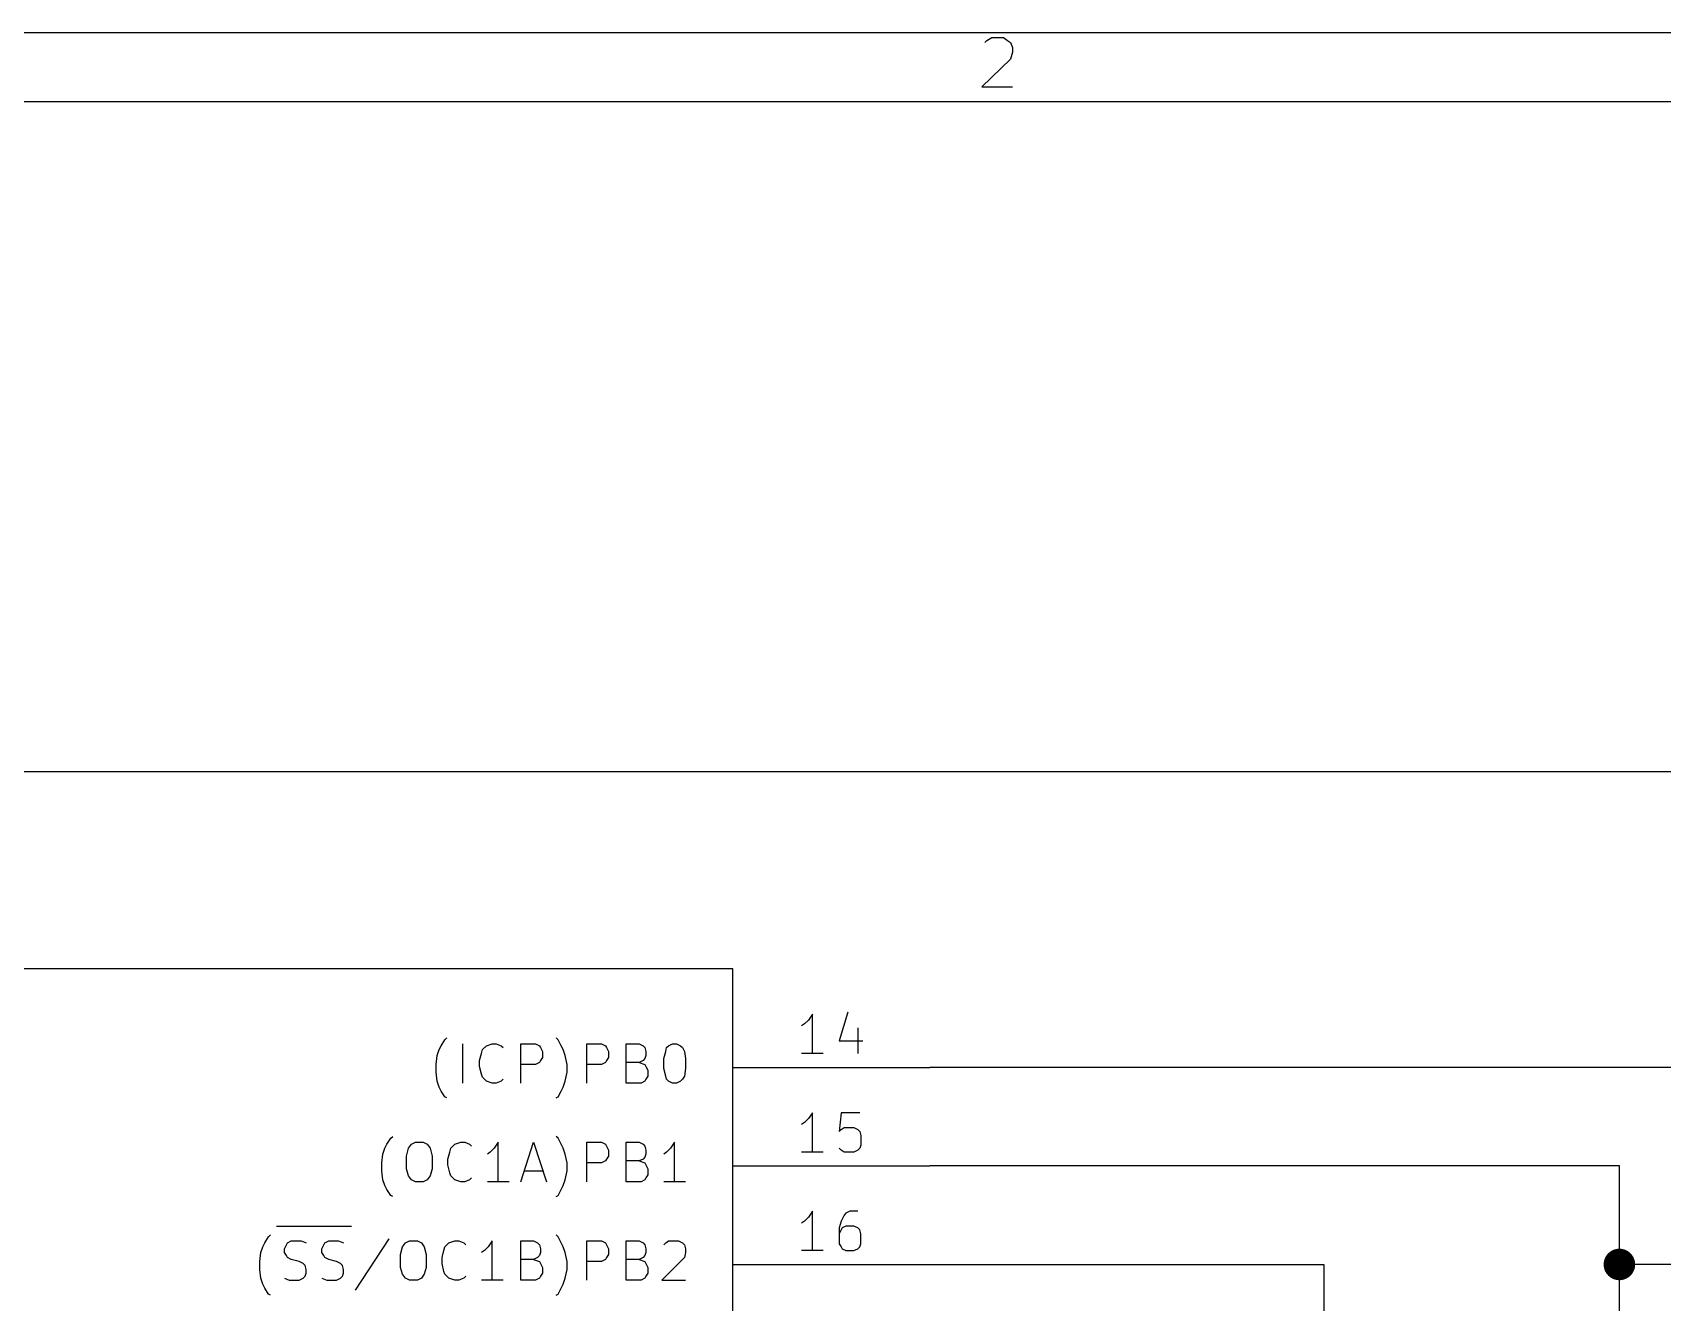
# Model space of a CAD drawing. Extents: x 4000 to 113000, y 4000 to 78670.
# Drawn here: x 26894 to 43437, y 65785 to 78670 of the extents above; entities that cross this region are included whole.
import ezdxf

# ---------------------------------------------------------------- set-up
doc = ezdxf.new("R2010")
doc.units = 0
for name, color, linetype in [('BLACK', 1, 'CONTINUOUS'), ('CYAN', 4, 'CONTINUOUS'), ('GREEN', 3, 'CONTINUOUS'), ('LIGHTYELLOW', 24, 'CONTINUOUS'), ('RED', 5, 'CONTINUOUS')]:
    doc.layers.add(name, color=color, linetype=linetype)

msp = doc.modelspace()

# ---------------------------------------------------------------- linework, layer by layer
at = {"layer": 'BLACK'}
for p, q in [((4000, 78670), (113000, 78670)), ((36560, 78570), (36580, 78590)), ((36580, 78590), (36630, 78620)), ((36630, 78620), (36750, 78620)), ((36750, 78620), (36790, 78590)), ((36790, 78590), (36820, 78570)), ((36820, 78570), (36840, 78520)), ((36840, 78470), (36820, 78400)), ((36840, 78520), (36840, 78470)), ((36820, 78400), (36530, 78120)), ((36530, 78120), (36840, 78120)), ((4700, 77970), (112300, 77970))]:
    msp.add_line(p, q, dxfattribs=at)
at = {"layer": 'CYAN'}
for p, q in [((31000, 68290), (31020, 68350)), ((31020, 68350), (31040, 68390)), ((31040, 68390), (31080, 68450)), ((31080, 68450), (31100, 68470)), ((31260, 68010), (31260, 68410)), ((31450, 68310), (31460, 68350)), ((31460, 68350), (31500, 68390)), ((31500, 68390), (31560, 68410)), ((31560, 68410), (31600, 68410)), ((31600, 68410), (31650, 68390)), ((31650, 68390), (31670, 68370)), ((31850, 68010), (31850, 68410)), ((31850, 68410), (32000, 68410)), ((32000, 68410), (32040, 68390)), ((32040, 68390), (32050, 68370)), ((32050, 68370), (32070, 68330)), ((32070, 68330), (32070, 68270)), ((32230, 68450), (32210, 68470)), ((32260, 68390), (32230, 68450)), ((32280, 68350), (32260, 68390)), ((32300, 68290), (32280, 68350)), ((32520, 68010), (32520, 68410)), ((32520, 68410), (32670, 68410)), ((32670, 68410), (32710, 68390)), ((32710, 68390), (32720, 68370)), ((32720, 68370), (32740, 68330)), ((32740, 68330), (32740, 68270)), ((32920, 68010), (32920, 68410)), ((32920, 68410), (33050, 68410)), ((33050, 68410), (33090, 68390)), ((33090, 68390), (33110, 68370)), ((33110, 68370), (33120, 68330)), ((33120, 68330), (33120, 68290)), ((33300, 68260), (33320, 68330)), ((33320, 68330), (33330, 68370)), ((33330, 68370), (33350, 68390)), ((33350, 68390), (33390, 68410)), ((33390, 68410), (33430, 68410)), ((33430, 68410), (33470, 68390)), ((33470, 68390), (33490, 68370)), ((33490, 68370), (33510, 68330)), ((33510, 68330), (33520, 68260)), ((30990, 68200), (31000, 68290)), ((30990, 68120), (30990, 68200)), ((31430, 68240), (31450, 68310)), ((31430, 68180), (31430, 68240)), ((31450, 68100), (31430, 68180)), ((32000, 68200), (31850, 68200)), ((32040, 68220), (32000, 68200)), ((32050, 68240), (32040, 68220)), ((32070, 68270), (32050, 68240)), ((32320, 68200), (32300, 68290)), ((32320, 68120), (32320, 68200)), ((32670, 68200), (32520, 68200)), ((32710, 68220), (32670, 68200)), ((32720, 68240), (32710, 68220)), ((32740, 68270), (32720, 68240)), ((33050, 68220), (32920, 68220)), ((33090, 68240), (33050, 68220)), ((33050, 68220), (33110, 68200)), ((33110, 68260), (33090, 68240)), ((33120, 68290), (33110, 68260)), ((33110, 68200), (33120, 68180)), ((33120, 68180), (33140, 68140)), ((33300, 68160), (33300, 68260)), ((33320, 68080), (33300, 68160)), ((33520, 68160), (33510, 68080)), ((33520, 68260), (33520, 68160)), ((31000, 68030), (30990, 68120)), ((31020, 67970), (31000, 68030)), ((31460, 68070), (31450, 68100)), ((31500, 68030), (31460, 68070)), ((31560, 68010), (31500, 68030)), ((31600, 68010), (31560, 68010)), ((31650, 68030), (31600, 68010)), ((31670, 68050), (31650, 68030)), ((32280, 67970), (32300, 68030)), ((32300, 68030), (32320, 68120)), ((33070, 68010), (32920, 68010)), ((33110, 68030), (33070, 68010)), ((33120, 68050), (33110, 68030)), ((33140, 68080), (33120, 68050)), ((33140, 68140), (33140, 68080)), ((33330, 68050), (33320, 68080)), ((33350, 68030), (33330, 68050)), ((33390, 68010), (33350, 68030)), ((33430, 68010), (33390, 68010)), ((33470, 68030), (33430, 68010)), ((33490, 68050), (33470, 68030)), ((33510, 68080), (33490, 68050)), ((31040, 67930), (31020, 67970)), ((31080, 67870), (31040, 67930)), ((31100, 67860), (31080, 67870)), ((32210, 67860), (32230, 67870)), ((32230, 67870), (32260, 67930)), ((32260, 67930), (32280, 67970)), ((30450, 67290), (30470, 67350)), ((30470, 67350), (30490, 67390)), ((30490, 67390), (30530, 67450)), ((30530, 67450), (30550, 67470)), ((30690, 67270), (30710, 67350)), ((30710, 67350), (30740, 67390)), ((30740, 67390), (30780, 67410)), ((30780, 67410), (30860, 67410)), ((30860, 67410), (30900, 67390)), ((30900, 67390), (30930, 67350)), ((30930, 67350), (30950, 67270)), ((31130, 67310), (31140, 67350)), ((31140, 67350), (31180, 67390)), ((31180, 67390), (31240, 67410)), ((31240, 67410), (31280, 67410)), ((31280, 67410), (31330, 67390)), ((31330, 67390), (31350, 67370)), ((31580, 67350), (31540, 67310)), ((31620, 67410), (31580, 67350)), ((31620, 67010), (31620, 67410)), ((31850, 67010), (31980, 67410)), ((31980, 67410), (32110, 67010)), ((32230, 67450), (32210, 67470)), ((32260, 67390), (32230, 67450)), ((32280, 67350), (32260, 67390)), ((32300, 67290), (32280, 67350)), ((32520, 67010), (32520, 67410)), ((32520, 67410), (32670, 67410)), ((32670, 67410), (32710, 67390)), ((32710, 67390), (32720, 67370)), ((32720, 67370), (32740, 67330)), ((32740, 67330), (32740, 67270)), ((32920, 67010), (32920, 67410)), ((32920, 67410), (33050, 67410)), ((33050, 67410), (33090, 67390)), ((33090, 67390), (33110, 67370)), ((33110, 67370), (33120, 67330)), ((33120, 67330), (33120, 67290)), ((33370, 67350), (33330, 67310)), ((33410, 67410), (33370, 67350)), ((33410, 67010), (33410, 67410)), ((30440, 67200), (30450, 67290)), ((30440, 67120), (30440, 67200)), ((30690, 67140), (30690, 67270)), ((30950, 67270), (30950, 67140)), ((31110, 67240), (31130, 67310)), ((31110, 67180), (31110, 67240)), ((31130, 67100), (31110, 67180)), ((31540, 67310), (31510, 67290)), ((32320, 67200), (32300, 67290)), ((32320, 67120), (32320, 67200)), ((32670, 67200), (32520, 67200)), ((32710, 67220), (32670, 67200)), ((32720, 67240), (32710, 67220)), ((32740, 67270), (32720, 67240)), ((33050, 67220), (32920, 67220)), ((33090, 67240), (33050, 67220)), ((33050, 67220), (33110, 67200)), ((33110, 67260), (33090, 67240)), ((33120, 67290), (33110, 67260)), ((33110, 67200), (33120, 67180)), ((33120, 67180), (33140, 67140)), ((33330, 67310), (33300, 67290)), ((30450, 67030), (30440, 67120)), ((30470, 66970), (30450, 67030)), ((30710, 67070), (30690, 67140)), ((30740, 67030), (30710, 67070)), ((30780, 67010), (30740, 67030)), ((30860, 67010), (30780, 67010)), ((30900, 67030), (30860, 67010)), ((30930, 67070), (30900, 67030)), ((30950, 67140), (30930, 67070)), ((31140, 67070), (31130, 67100)), ((31180, 67030), (31140, 67070)), ((31240, 67010), (31180, 67030)), ((31280, 67010), (31240, 67010)), ((31330, 67030), (31280, 67010)), ((31350, 67050), (31330, 67030)), ((31730, 67010), (31510, 67010)), ((31890, 67120), (32080, 67120)), ((32280, 66970), (32300, 67030)), ((32300, 67030), (32320, 67120)), ((33070, 67010), (32920, 67010)), ((33110, 67030), (33070, 67010)), ((33120, 67050), (33110, 67030)), ((33140, 67080), (33120, 67050)), ((33140, 67140), (33140, 67080)), ((33520, 67010), (33300, 67010)), ((30490, 66930), (30470, 66970)), ((30530, 66870), (30490, 66930)), ((30550, 66860), (30530, 66870)), ((32210, 66860), (32230, 66870)), ((32230, 66870), (32260, 66930)), ((32260, 66930), (32280, 66970)), ((29370, 66560), (30130, 66560)), ((29210, 66290), (29230, 66350)), ((29230, 66350), (29250, 66390)), ((29250, 66390), (29290, 66450)), ((29290, 66450), (29310, 66470)), ((29450, 66330), (29470, 66370)), ((29470, 66370), (29480, 66390)), ((29480, 66390), (29520, 66410)), ((29520, 66410), (29620, 66410)), ((29620, 66410), (29670, 66390)), ((29830, 66330), (29850, 66370)), ((29850, 66370), (29860, 66390)), ((29860, 66390), (29900, 66410)), ((29900, 66410), (30000, 66410)), ((30000, 66410), (30050, 66390)), ((30510, 66430), (30170, 65910)), ((30630, 66270), (30650, 66350)), ((30650, 66350), (30680, 66390)), ((30680, 66390), (30720, 66410)), ((30720, 66410), (30800, 66410)), ((30800, 66410), (30840, 66390)), ((30840, 66390), (30870, 66350)), ((30870, 66350), (30890, 66270)), ((31070, 66310), (31080, 66350)), ((31080, 66350), (31120, 66390)), ((31120, 66390), (31180, 66410)), ((31180, 66410), (31220, 66410)), ((31220, 66410), (31270, 66390)), ((31270, 66390), (31290, 66370)), ((31520, 66350), (31480, 66310)), ((31560, 66410), (31520, 66350)), ((31560, 66010), (31560, 66410)), ((31850, 66010), (31850, 66410)), ((31850, 66410), (31980, 66410)), ((31980, 66410), (32020, 66390)), ((32020, 66390), (32040, 66370)), ((32040, 66370), (32050, 66330)), ((32230, 66450), (32210, 66470)), ((32260, 66390), (32230, 66450)), ((32280, 66350), (32260, 66390)), ((32300, 66290), (32280, 66350)), ((32520, 66010), (32520, 66410)), ((32520, 66410), (32670, 66410)), ((32670, 66410), (32710, 66390)), ((32710, 66390), (32720, 66370)), ((32720, 66370), (32740, 66330)), ((32920, 66010), (32920, 66410)), ((32920, 66410), (33050, 66410)), ((33050, 66410), (33090, 66390)), ((33090, 66390), (33110, 66370)), ((33110, 66370), (33120, 66330)), ((33300, 66370), (33320, 66390)), ((33320, 66390), (33350, 66410)), ((33350, 66410), (33450, 66410)), ((33450, 66410), (33490, 66390)), ((33490, 66390), (33510, 66370)), ((33510, 66370), (33520, 66330)), ((29200, 66200), (29210, 66290)), ((29200, 66120), (29200, 66200)), ((29450, 66290), (29450, 66330)), ((29470, 66260), (29450, 66290)), ((29480, 66240), (29470, 66260)), ((29520, 66220), (29480, 66240)), ((29600, 66200), (29520, 66220)), ((29640, 66180), (29600, 66200)), ((29660, 66160), (29640, 66180)), ((29830, 66290), (29830, 66330)), ((29850, 66260), (29830, 66290)), ((29860, 66240), (29850, 66260)), ((29900, 66220), (29860, 66240)), ((29980, 66200), (29900, 66220)), ((30020, 66180), (29980, 66200)), ((30040, 66160), (30020, 66180)), ((30630, 66140), (30630, 66270)), ((30890, 66270), (30890, 66140)), ((31050, 66240), (31070, 66310)), ((31050, 66180), (31050, 66240)), ((31070, 66100), (31050, 66180)), ((31480, 66310), (31450, 66290)), ((31980, 66220), (31850, 66220)), ((32020, 66240), (31980, 66220)), ((31980, 66220), (32040, 66200)), ((32040, 66260), (32020, 66240)), ((32050, 66290), (32040, 66260)), ((32040, 66200), (32050, 66180)), ((32050, 66330), (32050, 66290)), ((32050, 66180), (32070, 66140)), ((32320, 66200), (32300, 66290)), ((32320, 66120), (32320, 66200)), ((32670, 66200), (32520, 66200)), ((32710, 66220), (32670, 66200)), ((32720, 66240), (32710, 66220)), ((32740, 66270), (32720, 66240)), ((32740, 66330), (32740, 66270)), ((33050, 66220), (32920, 66220)), ((33090, 66240), (33050, 66220)), ((33050, 66220), (33110, 66200)), ((33110, 66260), (33090, 66240)), ((33120, 66290), (33110, 66260)), ((33110, 66200), (33120, 66180)), ((33120, 66330), (33120, 66290)), ((33120, 66180), (33140, 66140)), ((33510, 66240), (33280, 66010)), ((33520, 66290), (33510, 66240)), ((33520, 66330), (33520, 66290)), ((29210, 66030), (29200, 66120)), ((29230, 65970), (29210, 66030)), ((29450, 66030), (29500, 66010)), ((29500, 66010), (29600, 66010)), ((29600, 66010), (29640, 66030)), ((29640, 66030), (29660, 66050)), ((29670, 66120), (29660, 66160)), ((29660, 66050), (29670, 66080)), ((29670, 66080), (29670, 66120)), ((29830, 66030), (29880, 66010)), ((29880, 66010), (29980, 66010)), ((29980, 66010), (30020, 66030)), ((30020, 66030), (30040, 66050)), ((30050, 66120), (30040, 66160)), ((30040, 66050), (30050, 66080)), ((30050, 66080), (30050, 66120)), ((30650, 66070), (30630, 66140)), ((30680, 66030), (30650, 66070)), ((30720, 66010), (30680, 66030)), ((30800, 66010), (30720, 66010)), ((30840, 66030), (30800, 66010)), ((30870, 66070), (30840, 66030)), ((30890, 66140), (30870, 66070)), ((31080, 66070), (31070, 66100)), ((31120, 66030), (31080, 66070)), ((31180, 66010), (31120, 66030)), ((31220, 66010), (31180, 66010)), ((31270, 66030), (31220, 66010)), ((31290, 66050), (31270, 66030)), ((31670, 66010), (31450, 66010)), ((32000, 66010), (31850, 66010)), ((32040, 66030), (32000, 66010)), ((32050, 66050), (32040, 66030)), ((32070, 66080), (32050, 66050)), ((32070, 66140), (32070, 66080)), ((32280, 65970), (32300, 66030)), ((32300, 66030), (32320, 66120)), ((33070, 66010), (32920, 66010)), ((33110, 66030), (33070, 66010)), ((33120, 66050), (33110, 66030)), ((33140, 66080), (33120, 66050)), ((33140, 66140), (33140, 66080)), ((33280, 66010), (33520, 66010)), ((29250, 65930), (29230, 65970)), ((29290, 65870), (29250, 65930)), ((29310, 65860), (29290, 65870)), ((32210, 65860), (32230, 65870)), ((32230, 65870), (32260, 65930)), ((32260, 65930), (32280, 65970))]:
    msp.add_line(p, q, dxfattribs=at)
at = {"layer": 'GREEN'}
for p, q in [((59000, 71170), (9000, 71170)), ((44000, 68170), (36000, 68170)), ((43000, 67170), (36000, 67170)), ((43000, 52170), (43000, 67170)), ((36000, 66170), (40000, 66170)), ((40000, 66170), (40000, 39670)), ((44000, 66170), (43000, 66170))]:
    msp.add_line(p, q, dxfattribs=at)
at = {"layer": 'GREEN', "const_width": 160}
msp.add_lwpolyline([(42920, 66170, 1), (43080, 66170, 1)], format="xyb", close=True, dxfattribs=at)
at = {"layer": 'LIGHTYELLOW'}
for p, q in [((34000, 69170), (19000, 69170)), ((34000, 44170), (34000, 69170))]:
    msp.add_line(p, q, dxfattribs=at)
at = {"layer": 'RED'}
for p, q in [((34000, 69170), (19000, 69170)), ((34000, 44170), (34000, 69170)), ((34810, 68710), (34770, 68650)), ((34810, 68310), (34810, 68710)), ((35170, 68730), (35080, 68440)), ((34730, 68610), (34700, 68590)), ((34770, 68650), (34730, 68610)), ((35270, 68570), (35270, 68310)), ((35080, 68440), (35320, 68440)), ((34000, 68170), (36000, 68170)), ((34920, 68310), (34700, 68310)), ((34810, 67710), (34770, 67650)), ((34810, 67310), (34810, 67710)), ((35100, 67710), (35080, 67520)), ((35290, 67710), (35100, 67710)), ((34730, 67610), (34700, 67590)), ((34770, 67650), (34730, 67610)), ((35080, 67520), (35100, 67540)), ((35100, 67540), (35130, 67560)), ((35130, 67560), (35230, 67560)), ((35230, 67560), (35270, 67540)), ((35270, 67540), (35290, 67520)), ((35290, 67520), (35300, 67480)), ((35100, 67330), (35080, 67350)), ((35130, 67310), (35100, 67330)), ((35270, 67330), (35230, 67310)), ((35290, 67350), (35270, 67330)), ((35300, 67380), (35290, 67350)), ((35300, 67480), (35300, 67380)), ((34000, 67170), (36000, 67170)), ((34920, 67310), (34700, 67310)), ((35230, 67310), (35130, 67310)), ((34810, 66710), (34770, 66650)), ((34810, 66310), (34810, 66710)), ((35130, 66670), (35100, 66610)), ((35150, 66690), (35130, 66670)), ((35190, 66710), (35150, 66690)), ((35270, 66710), (35190, 66710)), ((34730, 66610), (34700, 66590)), ((34770, 66650), (34730, 66610)), ((35100, 66610), (35080, 66540)), ((35080, 66540), (35080, 66380)), ((35100, 66520), (35080, 66480)), ((35110, 66540), (35100, 66520)), ((35150, 66560), (35110, 66540)), ((35230, 66560), (35150, 66560)), ((35270, 66540), (35230, 66560)), ((35290, 66520), (35270, 66540)), ((35300, 66480), (35290, 66520)), ((35080, 66380), (35100, 66350)), ((35100, 66350), (35110, 66330)), ((35270, 66330), (35290, 66350)), ((35290, 66350), (35300, 66380)), ((35300, 66380), (35300, 66480)), ((34000, 66170), (36000, 66170)), ((34920, 66310), (34700, 66310)), ((35110, 66330), (35150, 66310)), ((35150, 66310), (35230, 66310)), ((35230, 66310), (35270, 66330))]:
    msp.add_line(p, q, dxfattribs=at)

doc.saveas('drawing.dxf')
